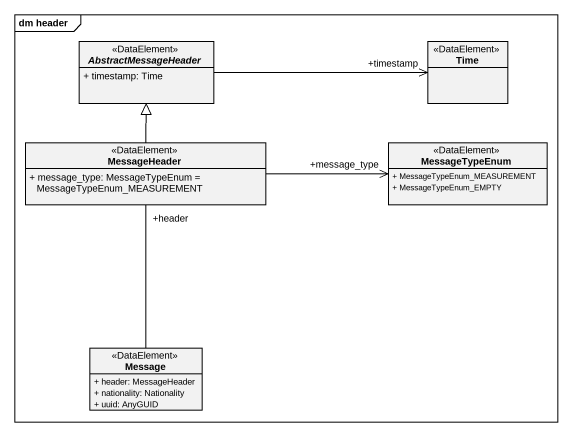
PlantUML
@startuml
mainframe dm header
hide circle
hide empty members
skinparam classAttributeIconSize 0
abstract class AbstractMessageHeader <<DataElement>> {
  + timestamp: Time
}
class Time <<DataElement>>
class MessageHeader <<DataElement>> {
  + message_type: MessageTypeEnum = MessageTypeEnum_MEASUREMENT
}
class MessageTypeEnum <<DataElement>> {
  + MessageTypeEnum_MEASUREMENT
  + MessageTypeEnum_EMPTY
}
class Message <<DataElement>> {
  + header: MessageHeader
  + nationality: Nationality
  + uuid: AnyGUID
}
AbstractMessageHeader -right-> "+timestamp" Time
MessageHeader -up-|> AbstractMessageHeader
MessageHeader -right-> "+message_type" MessageTypeEnum
Message -up- "+header" MessageHeader
@enduml
